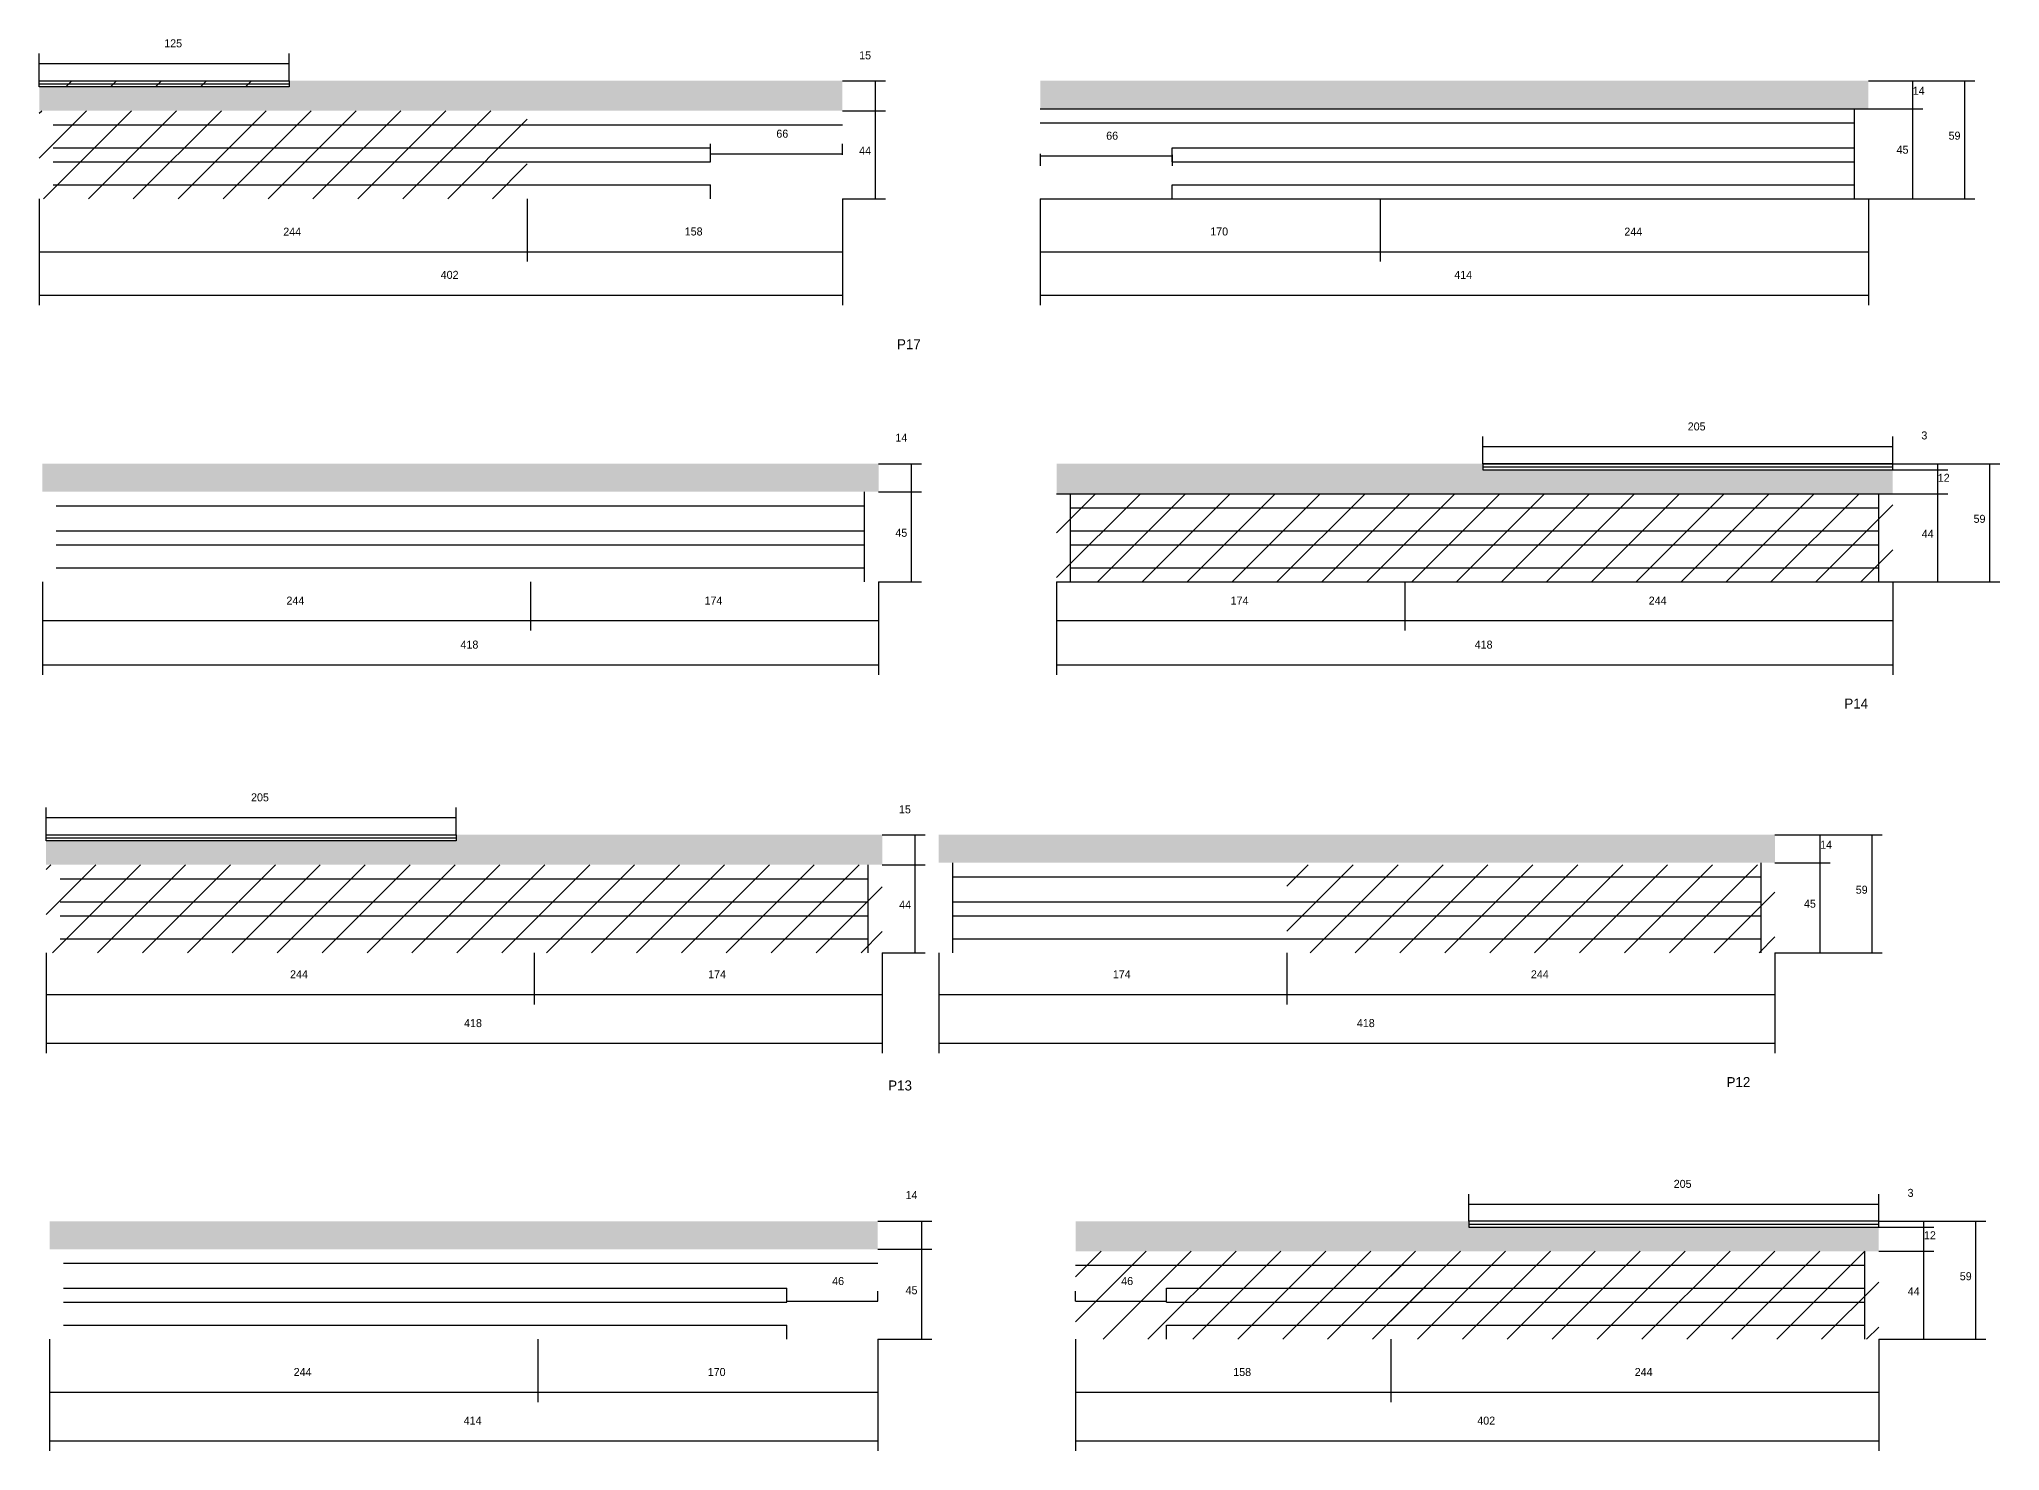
# Model space of a CAD drawing. Header units: metres. Extents: x 5218 to 8032, y 5783 to 7146.
# Drawn here: x 5218 to 6198, y 6434 to 7140 of the extents above; entities that cross this region are included whole.
import ezdxf

# ---------------------------------------------------------------- set-up
doc = ezdxf.new("R2010")
doc.units = ezdxf.units.M
for name, color, linetype in [('COTA', 241, 'Continuous'), ('NOMENCLATURA', 7, 'Continuous'), ('Painéis', 200, 'Continuous'), ('REAPROVEITAMENTO', 251, 'Continuous'), ('SARR_2.2x7', 40, 'Continuous'), ('SARR_EDITAR', 141, 'Continuous')]:
    doc.layers.add(name, color=color, linetype=linetype)

msp = doc.modelspace()

# ---------------------------------------------------------------- hatches: boundary and pattern name
at = {"layer": 'COTA'}
h = msp.add_hatch(dxfattribs=at)
h.set_pattern_fill('AR-CONC', scale=0.03)
h.paths.add_polyline_path([(5619, 7104.6), (5619, 7119.6), (5619, 7119.6), (5342.5, 7119.6), (5342.5, 7119.6), (5342.5, 7116.6), (5342.5, 7116.6), (5217.5, 7116.6), (5217.5, 7116.6), (5217.5, 7104.6), (5217.5, 7104.6), (5619, 7104.6)])
h = msp.add_hatch(dxfattribs=at)
h.set_pattern_fill('AR-CONC', scale=0.03)
h.paths.add_polyline_path([(5717.9, 7119.6), (5717.9, 7105.6), (5717.9, 7105.6), (6131.9, 7105.6), (6131.9, 7105.6), (6131.9, 7119.6), (6131.9, 7119.6), (5717.9, 7119.6)])
h = msp.add_hatch(dxfattribs=at)
h.set_pattern_fill('AR-CONC', scale=0.03)
h.paths.add_polyline_path([(5637.1, 6928), (5219.1, 6928), (5219.1, 6928), (5219.1, 6914), (5219.1, 6914), (5637.1, 6914), (5637.1, 6914), (5637.1, 6928)])
h = msp.add_hatch(dxfattribs=at)
h.set_pattern_fill('AR-CONC', scale=0.03)
h.paths.add_polyline_path([(5939.1, 6925), (6144.1, 6925), (6144.1, 6925), (6144.1, 6913), (6144.1, 6913), (5726.1, 6913), (5726.1, 6913), (5726.1, 6928), (5726.1, 6928), (5939.1, 6928), (5939.1, 6928), (5939.1, 6925)])
h = msp.add_hatch(dxfattribs=at)
h.set_pattern_fill('AR-CONC', scale=0.03)
h.paths.add_polyline_path([(5638.9, 6727.5), (5638.9, 6742.5), (5638.9, 6742.5), (5425.9, 6742.5), (5425.9, 6742.5), (5425.9, 6739.5), (5425.9, 6739.5), (5220.9, 6739.5), (5220.9, 6739.5), (5220.9, 6727.5), (5220.9, 6727.5), (5638.9, 6727.5)])
h = msp.add_hatch(dxfattribs=at)
h.set_pattern_fill('AR-CONC', scale=0.03)
h.paths.add_polyline_path([(5667.2, 6742.5), (5667.2, 6728.5), (5667.2, 6728.5), (6085.2, 6728.5), (6085.2, 6728.5), (6085.2, 6742.5), (6085.2, 6742.5), (5962.7, 6742.5), (5962.7, 6742.5), (5667.2, 6742.5)])
h = msp.add_hatch(dxfattribs=at)
h.set_pattern_fill('AR-CONC', scale=0.03)
h.paths.add_polyline_path([(5636.7, 6535.2), (5636.7, 6549.2), (5636.7, 6549.2), (5222.7, 6549.2), (5222.7, 6549.2), (5222.7, 6535.2), (5222.7, 6535.2), (5636.7, 6535.2)])
h = msp.add_hatch(dxfattribs=at)
h.set_pattern_fill('AR-CONC', scale=0.03)
h.paths.add_polyline_path([(5735.6, 6549.2), (5735.6, 6534.2), (5735.6, 6534.2), (6137.1, 6534.2), (6137.1, 6534.2), (6137.1, 6546.2), (6137.1, 6546.2), (5932.1, 6546.2), (5932.1, 6546.2), (5932.1, 6549.2), (5932.1, 6549.2), (5735.6, 6549.2)])
at = {"layer": 'REAPROVEITAMENTO'}
h = msp.add_hatch(dxfattribs=at)
h.set_pattern_fill('ANSI31', scale=5)
h.paths.add_polyline_path([(5342.5, 7116.6), (5342.5, 7119.6), (5342.5, 7119.6), (5217.5, 7119.6), (5217.5, 7119.6), (5217.5, 7116.6), (5217.5, 7116.6), (5342.5, 7116.6)])
h = msp.add_hatch(dxfattribs=at)
h.set_pattern_fill('ANSI31', scale=5)
h.paths.add_polyline_path([(5217.5, 7104.6), (5217.5, 7060.6), (5217.5, 7060.6), (5461.5, 7060.6), (5461.5, 7060.6), (5461.5, 7104.6), (5461.5, 7104.6), (5217.5, 7104.6)])
h = msp.add_hatch(dxfattribs=at)
h.set_pattern_fill('ANSI31', scale=5)
h.paths.add_polyline_path([(5726.1, 6913), (5726.1, 6869), (5726.1, 6869), (6144.1, 6869), (6144.1, 6869), (6144.1, 6913), (6144.1, 6913), (5726.1, 6913)])
h = msp.add_hatch(dxfattribs=at)
h.set_pattern_fill('ANSI31', scale=5)
h.paths.add_polyline_path([(5220.9, 6727.5), (5220.9, 6683.5), (5220.9, 6683.5), (5638.9, 6683.5), (5638.9, 6683.5), (5638.9, 6727.5), (5638.9, 6727.5), (5220.9, 6727.5)])
h = msp.add_hatch(dxfattribs=at)
h.set_pattern_fill('ANSI31', scale=5)
h.paths.add_polyline_path([(5841.2, 6727.5), (5841.2, 6683.5), (5841.2, 6683.5), (6085.2, 6683.5), (6085.2, 6683.5), (6085.2, 6727.5), (6085.2, 6727.5), (5841.2, 6727.5)])
h = msp.add_hatch(dxfattribs=at)
h.set_pattern_fill('ANSI31', scale=5)
h.paths.add_polyline_path([(5735.6, 6534.2), (5735.6, 6490.2), (5735.6, 6490.2), (6137.1, 6490.2), (6137.1, 6490.2), (6137.1, 6534.2), (6137.1, 6534.2), (5735.6, 6534.2)])
h = msp.add_hatch(dxfattribs=at)
h.set_pattern_fill('ANSI31', scale=5)
h.paths.add_polyline_path([(5893.1, 6534.2), (5893.1, 6490.2), (5893.1, 6490.2), (6137.1, 6490.2), (6137.1, 6490.2), (6137.1, 6534.2), (6137.1, 6534.2), (5893.1, 6534.2)])

# ---------------------------------------------------------------- linework, layer by layer
at = {"layer": 'COTA'}
for p, q in [((5217.5, 7119.6), (5217.5, 7133.2)), ((5217.5, 7128.2), (5342.5, 7128.2)), ((5342.5, 7119.6), (5342.5, 7133.2)), ((5619, 7119.6), (5640.5, 7119.6)), ((5635.5, 7104.6), (5635.5, 7119.6)), ((6131.9, 7119.6), (6159.1, 7119.6)), ((6131.9, 7119.6), (6185.1, 7119.6)), ((6154.1, 7105.6), (6154.1, 7119.6)), ((6180.1, 7060.6), (6180.1, 7119.6)), ((5619, 7104.6), (5640.5, 7104.6)), ((5619, 7104.6), (5640.5, 7104.6)), ((5635.5, 7060.6), (5635.5, 7104.6)), ((6131.9, 7105.6), (6159.1, 7105.6)), ((6131.9, 7105.6), (6159.1, 7105.6)), ((6154.1, 7060.6), (6154.1, 7105.6)), ((5217.5, 7060.6), (5217.5, 7029.1)), ((5217.5, 7060.6), (5217.5, 7007.4)), ((5461.5, 7060.6), (5461.5, 7029.1)), ((5461.5, 7060.6), (5461.5, 7029.1)), ((5619, 7060.6), (5619, 7029.1)), ((5619, 7060.6), (5619, 7007.4)), ((5619, 7060.6), (5640.5, 7060.6)), ((5717.9, 7060.6), (5717.9, 7029.1)), ((5717.9, 7060.6), (5717.9, 7007.4)), ((5887.9, 7060.6), (5887.9, 7029.1)), ((5887.9, 7060.6), (5887.9, 7029.1)), ((6131.9, 7060.6), (6131.9, 7029.1)), ((6131.9, 7060.6), (6131.9, 7007.4)), ((6131.9, 7060.6), (6159.1, 7060.6)), ((6131.9, 7060.6), (6185.1, 7060.6)), ((5217.5, 7034.1), (5461.5, 7034.1)), ((5461.5, 7034.1), (5619, 7034.1)), ((5717.9, 7034.1), (5887.9, 7034.1)), ((5887.9, 7034.1), (6131.9, 7034.1)), ((5217.5, 7012.4), (5619, 7012.4)), ((5717.9, 7012.4), (6131.9, 7012.4)), ((5939.1, 6928), (5939.1, 6941.6)), ((6144.1, 6928), (6144.1, 6941.6)), ((5939.1, 6936.6), (6144.1, 6936.6)), ((5637.1, 6928), (5658.6, 6928)), ((5653.6, 6914), (5653.6, 6928)), ((6144.1, 6928), (6171.6, 6928)), ((6144.1, 6928), (6197.6, 6928)), ((6144.1, 6925), (6171.6, 6925)), ((6144.1, 6925), (6171.6, 6925)), ((6166.6, 6925), (6166.6, 6928)), ((6166.6, 6913), (6166.6, 6925)), ((6192.6, 6869), (6192.6, 6928)), ((5637.1, 6914), (5658.6, 6914)), ((5637.1, 6914), (5658.6, 6914)), ((5653.6, 6869), (5653.6, 6914)), ((6144.1, 6913), (6171.6, 6913)), ((6144.1, 6913), (6171.6, 6913)), ((6166.6, 6869), (6166.6, 6913)), ((5219.1, 6869), (5219.1, 6844.6)), ((5219.1, 6869), (5219.1, 6822.5)), ((5463.1, 6869), (5463.1, 6844.6)), ((5463.1, 6869), (5463.1, 6844.6)), ((5637.1, 6869), (5637.1, 6844.6)), ((5637.1, 6869), (5637.1, 6822.5)), ((5637.1, 6869), (5658.6, 6869)), ((5726.1, 6869), (5726.1, 6844.6)), ((5726.1, 6869), (5726.1, 6822.5)), ((5900.1, 6869), (5900.1, 6844.6)), ((5900.1, 6869), (5900.1, 6844.6)), ((6144.1, 6869), (6144.1, 6844.6)), ((6144.1, 6869), (6144.1, 6822.5)), ((6144.1, 6869), (6171.6, 6869)), ((6144.1, 6869), (6197.6, 6869)), ((5219.1, 6849.6), (5463.1, 6849.6)), ((5463.1, 6849.6), (5637.1, 6849.6)), ((5726.1, 6849.6), (5900.1, 6849.6)), ((5900.1, 6849.6), (6144.1, 6849.6)), ((5219.1, 6827.5), (5637.1, 6827.5)), ((5726.1, 6827.5), (6144.1, 6827.5)), ((5220.9, 6742.5), (5220.9, 6756.1)), ((5425.9, 6742.5), (5425.9, 6756.1)), ((5220.9, 6751.1), (5425.9, 6751.1)), ((5638.9, 6742.5), (5660.4, 6742.5)), ((5655.4, 6727.5), (5655.4, 6742.5)), ((6085.2, 6742.5), (6112.8, 6742.5)), ((6085.2, 6742.5), (6138.8, 6742.5)), ((6107.8, 6728.5), (6107.8, 6742.5)), ((6133.8, 6683.5), (6133.8, 6742.5)), ((5638.9, 6727.5), (5660.4, 6727.5)), ((5638.9, 6727.5), (5660.4, 6727.5)), ((5655.4, 6683.5), (5655.4, 6727.5)), ((6085.2, 6728.5), (6112.8, 6728.5)), ((6085.2, 6728.5), (6112.8, 6728.5)), ((6107.8, 6683.5), (6107.8, 6728.5)), ((5220.9, 6683.5), (5220.9, 6657.6)), ((5220.9, 6683.5), (5220.9, 6633.2)), ((5464.9, 6683.5), (5464.9, 6657.6)), ((5464.9, 6683.5), (5464.9, 6657.6)), ((5638.9, 6683.5), (5638.9, 6657.6)), ((5638.9, 6683.5), (5638.9, 6633.2)), ((5638.9, 6683.5), (5660.4, 6683.5)), ((5667.2, 6683.5), (5667.2, 6657.6)), ((5667.2, 6683.5), (5667.2, 6633.2)), ((5841.2, 6683.5), (5841.2, 6657.6)), ((5841.2, 6683.5), (5841.2, 6657.6)), ((6085.2, 6683.5), (6085.2, 6657.6)), ((6085.2, 6683.5), (6085.2, 6633.2)), ((6085.2, 6683.5), (6112.8, 6683.5)), ((6085.2, 6683.5), (6138.8, 6683.5)), ((5220.9, 6662.6), (5464.9, 6662.6)), ((5464.9, 6662.6), (5638.9, 6662.6)), ((5667.2, 6662.6), (5841.2, 6662.6)), ((5841.2, 6662.6), (6085.2, 6662.6)), ((5220.9, 6638.2), (5638.9, 6638.2)), ((5667.2, 6638.2), (6085.2, 6638.2)), ((5932.1, 6549.2), (5932.1, 6562.8)), ((5932.1, 6557.8), (6137.1, 6557.8)), ((6137.1, 6549.2), (6137.1, 6562.8)), ((5636.7, 6549.2), (5663.7, 6549.2)), ((5658.7, 6535.2), (5658.7, 6549.2)), ((6137.1, 6549.2), (6164.7, 6549.2)), ((6137.1, 6549.2), (6190.7, 6549.2)), ((6159.7, 6546.2), (6159.7, 6549.2)), ((6185.7, 6490.2), (6185.7, 6549.2)), ((6137.1, 6546.2), (6164.7, 6546.2)), ((6137.1, 6546.2), (6164.7, 6546.2)), ((6159.7, 6534.2), (6159.7, 6546.2)), ((5636.7, 6535.2), (5663.7, 6535.2)), ((5636.7, 6535.2), (5663.7, 6535.2)), ((5658.7, 6490.2), (5658.7, 6535.2)), ((6137.1, 6534.2), (6164.7, 6534.2)), ((6137.1, 6534.2), (6164.7, 6534.2)), ((6159.7, 6490.2), (6159.7, 6534.2)), ((5591.2, 6509.2), (5591.2, 6514.2)), ((5591.2, 6509.2), (5636.7, 6509.2)), ((5636.7, 6509.2), (5636.7, 6514.2)), ((5735.6, 6509.2), (5735.6, 6514.2)), ((5735.6, 6509.2), (5781.1, 6509.2)), ((5781.1, 6509.2), (5781.1, 6514.2)), ((5222.7, 6490.2), (5222.7, 6458.7)), ((5222.7, 6490.2), (5222.7, 6434.4)), ((5466.7, 6490.2), (5466.7, 6458.7)), ((5466.7, 6490.2), (5466.7, 6458.7)), ((5636.7, 6490.2), (5636.7, 6458.7)), ((5636.7, 6490.2), (5636.7, 6434.4)), ((5636.7, 6490.2), (5663.7, 6490.2)), ((5735.6, 6490.2), (5735.6, 6458.7)), ((5735.6, 6490.2), (5735.6, 6434.4)), ((5893.1, 6490.2), (5893.1, 6458.7)), ((5893.1, 6490.2), (5893.1, 6458.7)), ((6137.1, 6490.2), (6137.1, 6458.7)), ((6137.1, 6490.2), (6137.1, 6434.4)), ((6137.1, 6490.2), (6164.7, 6490.2)), ((6137.1, 6490.2), (6190.7, 6490.2)), ((5222.7, 6463.7), (5466.7, 6463.7)), ((5466.7, 6463.7), (5636.7, 6463.7)), ((5735.6, 6463.7), (5893.1, 6463.7)), ((5893.1, 6463.7), (6137.1, 6463.7)), ((5222.7, 6439.4), (5636.7, 6439.4)), ((5735.6, 6439.4), (6137.1, 6439.4))]:
    msp.add_line(p, q, dxfattribs=at)
at = {"layer": 'Painéis'}
for p, q in [((5717.9, 7105.6), (6131.9, 7105.6)), ((5553, 7082.6), (5553, 7088)), ((5619, 7082.6), (5619, 7088)), ((5553, 7083), (5619, 7083)), ((5717.9, 7083.1), (5717.9, 7077)), ((5717.9, 7082), (5783.9, 7082)), ((5783.9, 7082.6), (5783.9, 7077)), ((5717.9, 7060.6), (6131.9, 7060.6)), ((5939.1, 6928), (6144.1, 6928)), ((5939.1, 6925), (6144.1, 6925)), ((5726.1, 6913), (6144.1, 6913)), ((5726.1, 6869), (6144.1, 6869))]:
    msp.add_line(p, q, dxfattribs=at)
for points in [[(5217.5, 7119.6), (5342.5, 7119.6), (5342.5, 7116.6), (5217.5, 7116.6)], [(6144.1, 6928), (5939.1, 6928), (5939.1, 6925), (6144.1, 6925)], [(5220.9, 6742.5), (5425.9, 6742.5), (5425.9, 6739.5), (5220.9, 6739.5)], [(6137.1, 6549.2), (5932.1, 6549.2), (5932.1, 6546.2), (6137.1, 6546.2)]]:
    msp.add_lwpolyline(points, close=True, dxfattribs=at)
at = {"layer": 'SARR_2.2x7'}
for p, q in [((5224.4, 7097.6), (5461.5, 7097.6)), ((5461.5, 7097.6), (5619, 7097.6)), ((5717.9, 7098.6), (5887.9, 7098.6)), ((5887.9, 7098.6), (6124.9, 7098.6)), ((6124.9, 7060.6), (6124.9, 7105.6)), ((5224.4, 7086.1), (5461.5, 7086.1)), ((5224.4, 7079.1), (5461.5, 7079.1)), ((5461.5, 7086.1), (5553, 7086.1)), ((5461.5, 7079.1), (5553, 7079.1)), ((5553, 7079.1), (5553, 7086.1)), ((5783.9, 7086.1), (5887.9, 7086.1)), ((5783.9, 7079.1), (5783.9, 7086.1)), ((5783.9, 7079.1), (5887.9, 7079.1)), ((5887.9, 7086.1), (6124.9, 7086.1)), ((5887.9, 7079.1), (6124.9, 7079.1)), ((5224.4, 7067.6), (5461.5, 7067.6)), ((5461.5, 7067.6), (5553, 7067.6)), ((5553, 7060.6), (5553, 7067.6)), ((5783.9, 7067.6), (5887.9, 7067.6)), ((5783.9, 7060.6), (5783.9, 7067.6)), ((5887.9, 7067.6), (6124.9, 7067.6)), ((5630.1, 6869), (5630.1, 6914)), ((5733, 6869), (5733, 6913)), ((6137.1, 6869), (6137.1, 6913)), ((5226, 6907), (5463.1, 6907)), ((5463.1, 6907), (5630.1, 6907)), ((5733, 6906), (5900.1, 6906)), ((5900.1, 6906), (6137.1, 6906)), ((5226, 6894.5), (5463.1, 6894.5)), ((5463.1, 6894.5), (5630.1, 6894.5)), ((5733, 6894.5), (5900.1, 6894.5)), ((5900.1, 6894.5), (6137.1, 6894.5)), ((5226, 6887.5), (5463.1, 6887.5)), ((5463.1, 6887.5), (5630.1, 6887.5)), ((5733, 6887.5), (5900.1, 6887.5)), ((5900.1, 6887.5), (6137.1, 6887.5)), ((5226, 6876), (5463.1, 6876)), ((5463.1, 6876), (5630.1, 6876)), ((5733, 6876), (5900.1, 6876)), ((5900.1, 6876), (6137.1, 6876)), ((5631.9, 6683.5), (5631.9, 6727.5)), ((5674.2, 6683.5), (5674.2, 6728.5)), ((6078.3, 6683.5), (6078.3, 6728.5)), ((5227.9, 6720.5), (5464.9, 6720.5)), ((5464.9, 6720.5), (5631.9, 6720.5)), ((5674.2, 6721.5), (5841.2, 6721.5)), ((5841.2, 6721.5), (6078.3, 6721.5)), ((5227.9, 6709), (5464.9, 6709)), ((5464.9, 6709), (5631.9, 6709)), ((5674.2, 6709), (5841.2, 6709)), ((5841.2, 6709), (6078.3, 6709)), ((5227.9, 6702), (5464.9, 6702)), ((5464.9, 6702), (5631.9, 6702)), ((5674.2, 6702), (5841.2, 6702)), ((5841.2, 6702), (6078.3, 6702)), ((5227.9, 6690.5), (5464.9, 6690.5)), ((5464.9, 6690.5), (5631.9, 6690.5)), ((5674.2, 6690.5), (5841.2, 6690.5)), ((5841.2, 6690.5), (6078.3, 6690.5)), ((5229.6, 6528.2), (5466.7, 6528.2)), ((5466.7, 6528.2), (5636.7, 6528.2)), ((6130.2, 6490.2), (6130.2, 6534.2)), ((5735.6, 6527.2), (5893.1, 6527.2)), ((5893.1, 6527.2), (6130.2, 6527.2)), ((5229.6, 6515.7), (5466.7, 6515.7)), ((5229.6, 6508.7), (5466.7, 6508.7)), ((5466.7, 6515.7), (5591.2, 6515.7)), ((5466.7, 6508.7), (5591.2, 6508.7)), ((5591.2, 6508.7), (5591.2, 6515.7)), ((5781.1, 6515.7), (5893.1, 6515.7)), ((5781.1, 6508.7), (5781.1, 6515.7)), ((5781.1, 6508.7), (5893.1, 6508.7)), ((5893.1, 6515.7), (6130.2, 6515.7)), ((5893.1, 6508.7), (6130.2, 6508.7)), ((5229.6, 6497.2), (5466.7, 6497.2)), ((5466.7, 6497.2), (5591.2, 6497.2)), ((5591.2, 6490.2), (5591.2, 6497.2)), ((5781.1, 6497.2), (5893.1, 6497.2)), ((5781.1, 6490.2), (5781.1, 6497.2)), ((5893.1, 6497.2), (6130.2, 6497.2))]:
    msp.add_line(p, q, dxfattribs=at)
at = {"layer": 'SARR_EDITAR'}
for p, q in [((5217.5, 7118.1), (5342.5, 7118.1)), ((5939.1, 6926.5), (6144.1, 6926.5)), ((5220.9, 6741), (5425.9, 6741)), ((5932.1, 6547.7), (6137.1, 6547.7))]:
    msp.add_line(p, q, dxfattribs=at)

# ---------------------------------------------------------------- texts
at = {"layer": 'COTA'}
for s, p in [('125', (5280, 7136.3)), ('15', (5627.4, 7130.3)), ('14', (6154.1, 7112.6)), ('44', (5627.4, 7082.6)), ('45', (6146, 7083.1)), ('59', (6172, 7090.1)), ('244', (5339.5, 7042.1)), ('158', (5540.2, 7042.2)), ('170', (5802.9, 7042.2)), ('244', (6009.9, 7042.1)), ('402', (5418.2, 7020.5)), ('414', (5924.9, 7020.5)), ('14', (5645.5, 6939.1)), ('205', (6041.6, 6944.7)), ('3', (6158.4, 6940.2)), ('12', (6166.6, 6919)), ('59', (6184.5, 6898.5)), ('45', (5645.5, 6891.5)), ('44', (6158.6, 6891)), ('244', (5341.1, 6857.6)), ('174', (5550.1, 6857.6)), ('174', (5813.1, 6857.6)), ('244', (6022.1, 6857.6)), ('418', (5428.1, 6835.6)), ('418', (5935.1, 6835.6)), ('205', (5323.4, 6759.2)), ('15', (5647.3, 6753.2)), ('14', (6107.8, 6735.5)), ('59', (6125.6, 6713)), ('44', (5647.4, 6705.5)), ('45', (6099.7, 6706)), ('244', (5342.9, 6670.7)), ('174', (5551.9, 6670.7)), ('174', (5754.2, 6670.7)), ('244', (5963.2, 6670.7)), ('418', (5429.9, 6646.3)), ('418', (5876.2, 6646.3)), ('205', (6034.6, 6565.9)), ('14', (5650.6, 6560.3)), ('3', (6151.5, 6561.4)), ('12', (6159.7, 6540.2)), ('46', (5613.9, 6517.3)), ('46', (5758.4, 6517.3)), ('59', (6177.6, 6519.7)), ('45', (5650.6, 6512.7)), ('44', (6151.6, 6512.2)), ('244', (5344.7, 6471.8)), ('170', (5551.7, 6471.8)), ('158', (5814.4, 6471.8)), ('244', (6015.1, 6471.8)), ('414', (5429.7, 6447.5)), ('402', (5936.4, 6447.5))]:
    msp.add_text(s, height=4, dxfattribs=at).set_placement(p)
at = {"layer": 'NOMENCLATURA'}
for s, p in [('P17', (5646.3, 6985.3)), ('P14', (6119.9, 6805.6)), ('P13', (5641.9, 6614.6)), ('P12', (6061, 6616.3))]:
    msp.add_text(s, height=5, dxfattribs=at).set_placement(p)
at = {"layer": 'Painéis'}
for p in [(5586, 7091.1), (5750.9, 7090.1)]:
    msp.add_text('66', height=4, dxfattribs=at).set_placement(p)

doc.saveas('drawing.dxf')
